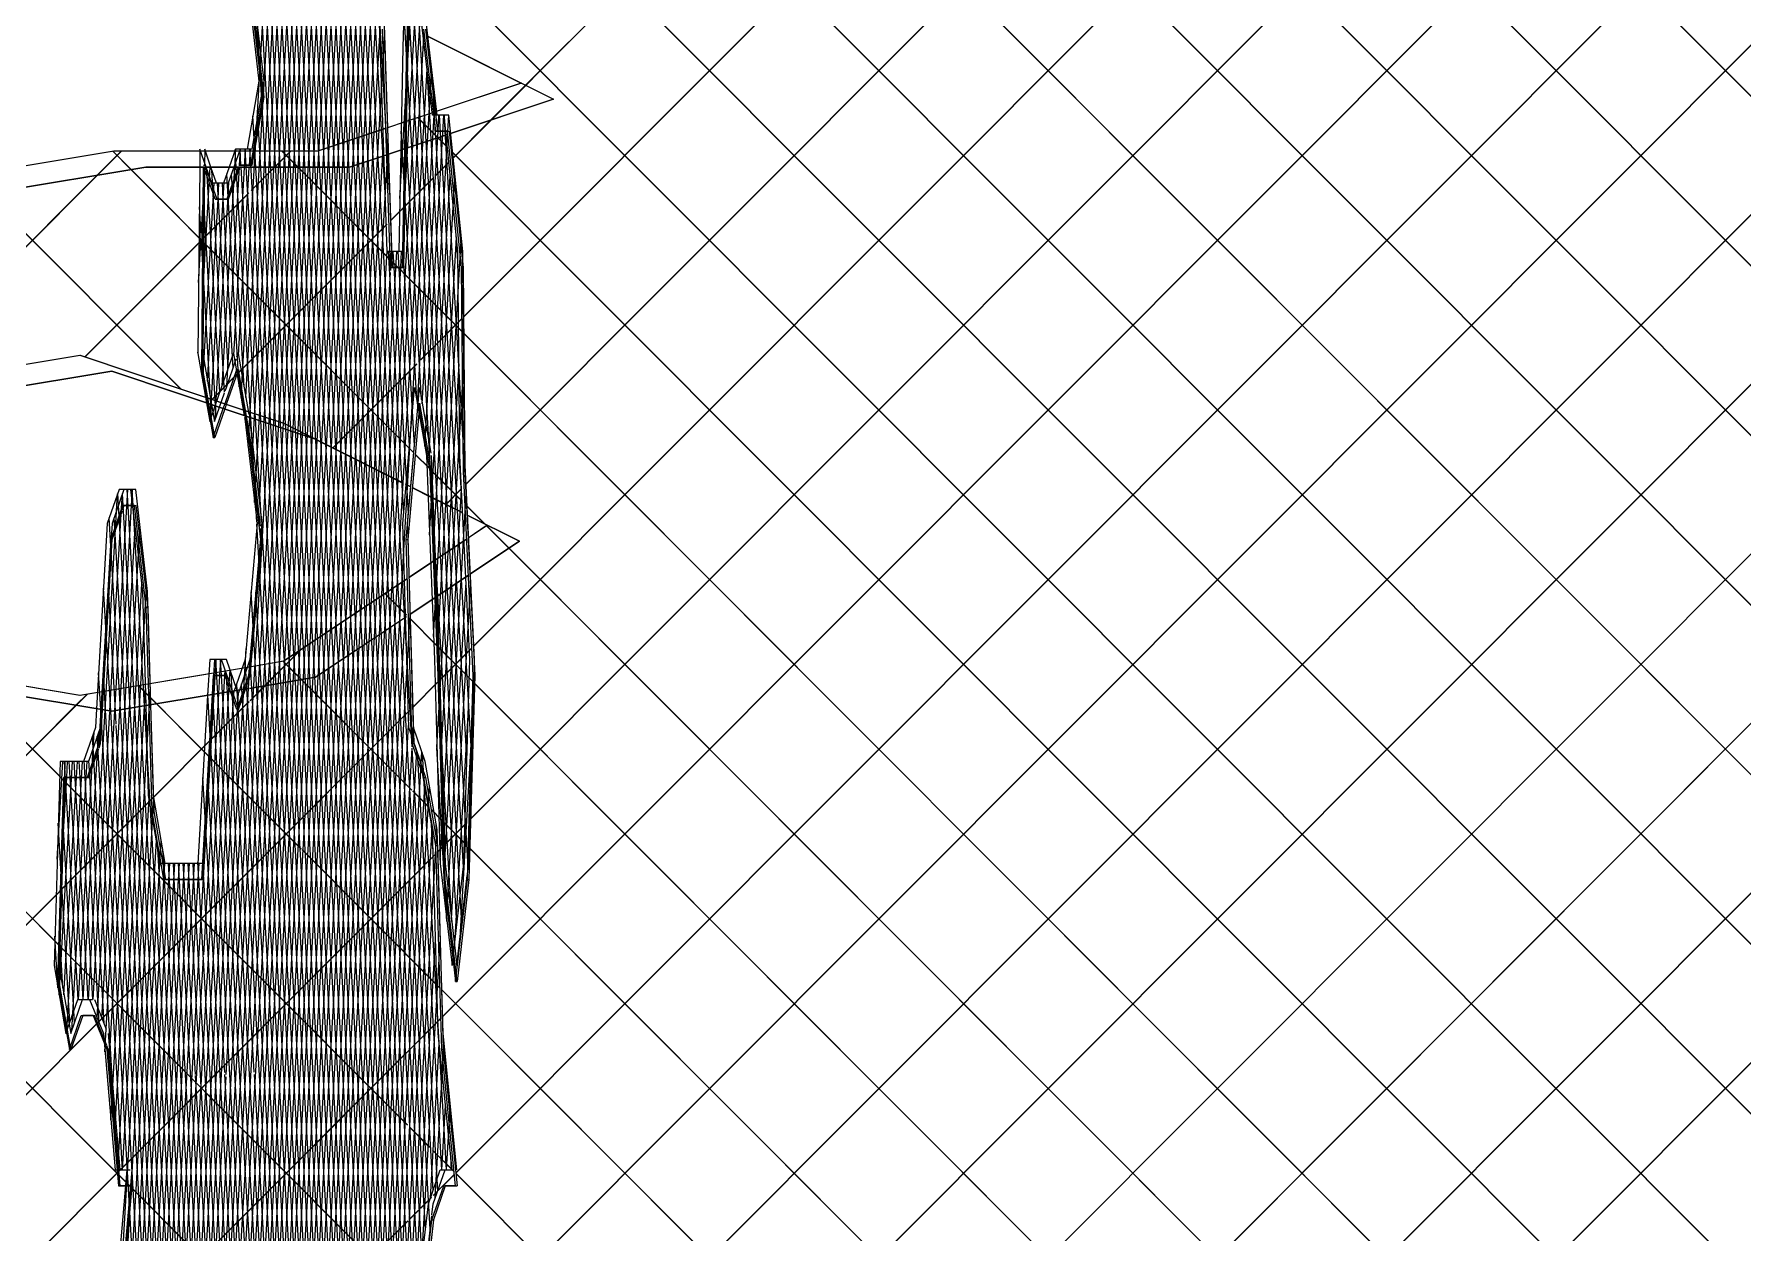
# Model space of a CAD drawing. Header units: millimetres. Extents: x -12186 to 152825, y -4386 to 9463.
# Drawn here: x 68337 to 69127, y 5136 to 5691 of the extents above; entities that cross this region are included whole.
import ezdxf

# ---------------------------------------------------------------- set-up
doc = ezdxf.new("R2010")
doc.units = ezdxf.units.MM
doc.layers.add('G-IMPT', color=8, linetype='Continuous', lineweight=5)
doc.layers.add('L-PLNT', color=71, linetype='Continuous', lineweight=5)

# ---------------------------------------------------------------- blocks, each defined once
blk = doc.blocks.new('SVA_Shades of Green Tree - Australian_Tree_based_on_Leopard_Tree_2901-V313-Section B-B')
at = {"layer": 'G-IMPT'}
for p, q in [((20939.66, 5079.98), (20991.46, 5974.38)), ((20941.88, 5079.98), (20993.37, 5969.09)), ((20944.32, 5474.09), (20972.9, 5967.7)), ((21020.31, 5112.03), (20970.76, 5967.7)), ((21037.37, 5164.21), (21842.89, 5971.09)), ((21037.38, 5164.09), (21845.47, 5973.54)), ((21041.91, 5482.35), (21525.61, 5966.86)), ((20941.29, 5500.23), (20968.21, 5965.07)), ((20943.51, 5500.23), (20970.04, 5958.34)), ((20946.57, 5474.66), (20974.69, 5960.31)), ((21017.28, 5085.89), (20966.63, 5960.53)), ((21022.53, 5112.03), (20973.4, 5960.31)), ((21040.92, 5559.79), (21444.69, 5964.23)), ((21041.9, 5482.47), (21518.1, 5959.46)), ((21013.23, 4685.3), (20939.67, 5955.51)), ((21015.44, 4685.3), (20942.05, 5952.64)), ((21019.5, 5085.89), (20969.12, 5955.72)), ((21040.92, 5559.92), (21432.73, 5952.38)), ((20939.66, 5001.55), (20994.49, 5948.37)), ((20939.66, 5315.26), (20976.3, 5947.99)), ((20941.88, 5001.55), (20996.5, 5944.74)), ((20941.88, 5315.26), (20978.31, 5944.37)), ((21014.25, 5059.76), (20962.94, 5945.8)), ((21016.47, 5059.76), (20965.23, 5944.58)), ((21023.34, 5138.16), (20976.72, 5943.26)), ((21018.22, 5066.48), (21897.79, 5947.52)), ((21018.24, 5066.62), (21897.66, 5947.52)), ((21045.52, 5407.54), (21584.22, 5947.14)), ((21045.52, 5407.66), (21584.09, 5947.14)), ((22238.43, 5058.91), (21353.87, 5944.96)), ((20939.66, 5550.55), (20962.16, 5939.08)), ((20941.9, 5550.97), (20964.14, 5934.99)), ((21004.67, 5617.36), (20985.88, 5941.82)), ((21006.59, 5622.46), (20988.1, 5941.82)), ((21035.63, 5632.91), (21340.44, 5938.23)), ((22238.3, 5058.91), (21363.61, 5935.07)), ((21013.22, 4999.12), (20959.91, 5919.67)), ((21015.44, 4999.12), (20962.21, 5918.3)), ((22220.67, 4998.27), (21301.67, 5918.82)), ((20939.66, 5236.83), (20979.03, 5916.62)), ((20940.97, 4945.63), (20997.22, 5917)), ((20941.88, 5236.83), (20981.04, 5913)), ((20943.18, 4945.63), (20999.22, 5913.38)), ((21015.49, 4985.32), (21944.77, 5916.16)), ((21015.5, 4985.45), (21944.65, 5916.16)), ((21044.25, 5327.83), (21631.21, 5915.78)), ((21044.25, 5327.96), (21631.08, 5915.78)), ((20939.66, 5158.4), (20982.89, 5904.8)), ((21016.32, 4710.42), (20946.93, 5908.53)), ((21018.88, 4744.58), (20951.69, 5904.8)), ((21021.44, 4778.74), (20956.23, 5904.8)), ((21026.84, 5156.09), (20983.48, 5904.8)), ((22220.78, 4684.45), (20999.73, 5907.55)), ((22220.65, 4684.45), (20999.74, 5907.41)), ((21031.15, 5236.29), (21697.7, 5903.95)), ((21069.63, 5667.1), (21310.71, 5908.59)), ((22273.87, 4709.57), (21077.77, 5907.68)), ((22274, 4709.57), (21077.9, 5907.68)), ((22318.19, 4743.73), (21159.92, 5903.95)), ((22362.39, 4777.89), (21238.22, 5903.95)), ((22220.55, 4998.27), (21311.41, 5908.94)), ((20941.88, 5158.4), (20984.67, 5897.4)), ((20944, 4919.49), (21000.66, 5897.96)), ((21018.53, 4710.42), (20949.79, 5897.4)), ((21014.25, 4941.13), (20958.88, 5897.4)), ((21025.55, 5138.16), (20981.61, 5896.91)), ((21017.18, 5361.23), (20986.13, 5897.4)), ((21027.24, 4918.65), (22004.06, 5897.11)), ((21031.15, 5236.41), (21690.19, 5896.56)), ((22318.06, 4743.73), (21167.17, 5896.56)), ((22362.26, 4777.89), (21245.47, 5896.56)), ((20946.21, 4919.49), (21002.52, 5891.91)), ((21027.11, 4918.65), (21999.72, 5892.9)), ((20991.25, 4986.47), (20939.66, 5877.22)), ((20993.46, 4986.47), (20941.88, 5877.22)), ((20946.92, 4891.61), (21003.88, 5875.17)), ((20949.14, 4891.61), (21006.1, 5875.17)), ((21077.57, 4890.76), (22059.48, 5874.33)), ((21077.69, 4890.76), (22059.61, 5874.33)), ((21841.82, 4985.62), (21006.65, 5822.19)), ((21841.69, 4985.62), (21006.66, 5822.06)), ((20949.83, 4863.38), (21004.53, 5807.95)), ((20952.04, 4863.38), (21006.74, 5807.95)), ((21127.68, 4862.54), (22070.67, 5807.11)), ((21127.81, 4862.54), (22070.8, 5807.11)), ((20987.9, 4965.83), (20939.66, 5798.79)), ((20990.11, 4965.83), (20941.88, 5798.79)), ((21040.9, 5305.46), (21014.89, 5754.68)), ((21043.12, 5305.46), (21017.1, 5754.68)), ((21011.51, 5614.74), (21018.55, 5736.39)), ((21013.72, 5614.74), (21020.59, 5733.28)), ((21784.12, 4964.99), (21020.85, 5729.54)), ((21783.99, 4964.99), (21020.86, 5729.41)), ((21021.1, 4744.58), (20965.92, 5697.32)), ((20972.45, 4861.85), (21021.03, 5700.75)), ((21037.87, 5279.33), (21013.37, 5702.4)), ((21040.09, 5279.33), (21015.59, 5702.4)), ((20961.86, 4992.75), (21002.26, 5690.29)), ((20974.66, 4861.85), (21022.75, 5692.14)), ((21004.39, 5688.9), (21004.47, 5690.29)), ((21023.73, 5690.05), (21067.65, 5668.06)), ((21335.13, 4991.9), (22031.5, 5689.44)), ((21335.26, 4991.9), (22031.63, 5689.44)), ((20964.08, 4992.75), (21004.39, 5688.9)), ((20973.52, 4801.88), (21024.05, 5674.51)), ((21042.52, 5356.01), (21024.09, 5674.18)), ((21026.02, 5670.26), (21026.27, 5674.51)), ((21027.04, 5661.44), (21026.31, 5674.18)), ((20975.73, 4801.88), (21026.02, 5670.26)), ((21067.65, 5668.06), (21027.82, 5654.76)), ((21053.56, 5651.01), (21069.63, 5667.1)), ((21028.03, 5644.41), (21027.04, 5661.44)), ((20986.52, 4911.22), (20943.57, 5652.92)), ((20945.95, 5650.05), (20945.78, 5652.92)), ((20988.74, 4911.22), (20945.95, 5650.05)), ((21013.93, 5650.13), (21005.77, 5647.4)), ((21013.93, 5650.08), (21005.77, 5647.36)), ((21027.11, 5654.53), (21013.93, 5650.13)), ((21027.11, 5654.48), (21013.93, 5650.08)), ((21019.64, 5519.81), (21027.36, 5653.17)), ((21027.99, 5643.83), (21019.76, 5652.07)), ((21028, 5643.95), (21019.89, 5652.07)), ((21023.04, 5500.21), (21031.9, 5653.17)), ((21029.15, 5645.78), (21029.57, 5653.17)), ((21040.9, 5462.29), (21029.85, 5653.17)), ((21032.49, 5645.78), (21032.06, 5653.17)), ((21033.69, 5645.78), (21034.12, 5653.17)), ((21035.62, 5633.03), (21053.56, 5651.01)), ((21019.29, 5521.82), (21012.11, 5645.81)), ((21021.5, 5521.82), (21014.32, 5645.81)), ((21021.85, 5519.81), (21029.15, 5645.78)), ((21025.26, 5500.21), (21033.63, 5644.8)), ((21044.73, 5356.01), (21028.08, 5643.53)), ((21033.22, 5638.72), (21028.09, 5643.87)), ((21033.21, 5638.6), (21029.01, 5642.81)), ((21041.68, 5487.08), (21032.49, 5645.78)), ((20773.52, 5527.21), (20882.72, 5636.6)), ((20871.45, 5625.44), (20882.59, 5636.6)), ((20887.14, 5628.06), (20878.69, 5636.52)), ((20940.44, 5574.8), (20878.82, 5636.52)), ((20935.14, 5629.21), (20935.61, 5637.45)), ((20935.86, 5629.21), (20935.39, 5637.37)), ((20937.4, 5630.05), (20937.83, 5637.45)), ((20938.02, 5630.05), (20937.6, 5637.37)), ((20939.66, 5628.97), (20940.15, 5637.45)), ((20986.82, 4827.56), (20939.92, 5637.45)), ((20941.94, 5630.05), (20942.37, 5637.45)), ((20942.54, 5630.45), (20942.14, 5637.45)), ((20942.78, 5618.34), (20961.02, 5636.6)), ((20953.51, 5629.21), (20960.89, 5636.6)), ((20964.29, 5629.21), (20956.91, 5636.6)), ((21006.85, 5586.71), (20957.04, 5636.6)), ((20965.85, 4983.23), (21003.91, 5640.39)), ((20968.07, 4983.23), (21006.04, 5639)), ((21006.04, 5639), (21006.12, 5640.39)), ((21760.35, 4910.37), (21035.25, 5636.69)), ((21760.22, 4910.37), (21035.26, 5636.55)), ((21403.92, 4982.38), (22059.98, 5639.54)), ((21404.05, 4982.38), (22060.11, 5639.54)), ((20940.32, 5574.8), (20887.14, 5628.06)), ((20918.42, 5575.84), (20921.51, 5629.21)), ((20921.14, 5628.52), (20920.32, 5543.37)), ((20928.26, 5525.13), (20922.3, 5627.98)), ((20923.43, 5624.07), (20923.72, 5629.21)), ((20925.01, 5619.52), (20924.52, 5627.98)), ((20929.28, 5528.06), (20935.14, 5629.21)), ((20931.49, 5528.06), (20937.35, 5629.21)), ((20937.2, 5527.55), (20931.49, 5626.17)), ((20933.99, 5621.36), (20933.71, 5626.17)), ((20934.64, 5542.28), (20939.66, 5628.97)), ((20939.66, 5563.51), (20935.86, 5629.21)), ((20936.86, 5542.28), (20941.88, 5628.97)), ((20941.88, 5563.51), (20938.07, 5629.21)), ((20989.04, 4827.56), (20942.54, 5630.45)), ((20942.78, 5618.46), (20953.51, 5629.21)), ((21006.86, 5586.57), (20964.29, 5629.21)), ((21027.76, 5625.16), (21034.24, 5631.65)), ((21027.76, 5625.03), (21034.25, 5631.53)), ((20773.39, 5527.21), (20871.45, 5625.44)), ((20910.16, 5526.7), (20811.7, 5625.32)), ((20920.32, 5530.31), (20925.62, 5621.72)), ((20920.63, 5575.84), (20923.43, 5624.07)), ((20924.24, 5519.52), (20930.2, 5622.46)), ((20930.47, 5525.13), (20925.01, 5619.52)), ((20932.15, 5536.33), (20927.21, 5621.72)), ((20927.4, 5614.33), (20927.83, 5621.72)), ((20929.85, 5614.33), (20929.42, 5621.72)), ((20932.03, 5615.72), (20932.42, 5622.46)), ((20939.42, 5527.55), (20933.99, 5621.36)), ((21006.89, 5617.36), (21006.59, 5622.46)), ((21013.16, 5610.54), (21026.71, 5624.1)), ((21013.16, 5610.41), (21026.7, 5623.97)), ((21025.21, 5459.19), (21034.82, 5625.23)), ((21027.42, 5459.19), (21036.81, 5621.26)), ((21036.81, 5621.26), (21037.04, 5625.23)), ((20910.03, 5526.7), (20820.02, 5616.86)), ((20865.88, 5541.44), (20940.32, 5616)), ((20866.01, 5541.44), (20940.44, 5616)), ((20924.04, 5519.59), (20918.76, 5610.81)), ((20926.3, 5518.84), (20920.97, 5610.81)), ((20922.54, 5530.31), (20927.4, 5614.33)), ((20926.41, 5518.8), (20932.03, 5615.72)), ((20934.37, 5536.33), (20929.85, 5614.33)), ((20940.32, 5616), (20941.61, 5617.29)), ((21007.18, 5604.55), (21013.16, 5610.54)), ((21007.19, 5604.42), (21013.16, 5610.41)), ((20940.32, 5537.57), (21005.54, 5602.9)), ((20940.44, 5537.57), (21005.55, 5602.78)), ((21027.03, 5412.14), (21037.72, 5596.72)), ((21038.44, 5583.32), (21037.59, 5597.98)), ((21039.7, 5592.75), (21039.93, 5596.72)), ((21040.65, 5583.32), (21039.8, 5597.98)), ((20968.2, 4945.28), (21005.56, 5590.49)), ((20970.54, 4907.34), (21010.09, 5590.27)), ((21013.26, 5469.08), (21006.24, 5590.27)), ((21007.25, 5581.39), (21007.7, 5589.1)), ((21007.7, 5589.1), (21007.78, 5590.49)), ((21008.88, 5582.87), (21008.46, 5590.27)), ((21015.98, 5500.44), (21010.78, 5590.27)), ((21011.88, 5582.87), (21012.31, 5590.27)), ((21018.2, 5500.44), (21013, 5590.27)), ((21029.24, 5412.14), (21039.7, 5592.75)), ((20970.41, 4945.28), (21007.2, 5580.53)), ((20972.76, 4907.34), (21011.88, 5582.87)), ((21010.68, 5582.87), (21007.81, 5585.75)), ((21010.55, 5582.87), (21008.25, 5585.18)), ((21015.47, 5469.08), (21008.88, 5582.87)), ((21012.66, 5580.76), (21010.55, 5582.87)), ((21012.66, 5580.89), (21010.68, 5582.87)), ((21040.25, 5553.25), (21012.89, 5580.66)), ((21040.25, 5553.12), (21012.9, 5580.52)), ((21017.93, 5497.05), (20940.32, 5574.8)), ((21017.94, 5497.17), (20940.44, 5574.8)), ((20945.36, 5465.09), (20939.66, 5563.51)), ((20947.58, 5465.09), (20941.88, 5563.51)), ((21021.23, 5540.06), (21040.19, 5559.06)), ((21026.37, 5545.34), (21040.19, 5559.18)), ((20938.05, 5522.68), (20939.66, 5550.55)), ((20940.26, 5522.68), (20941.88, 5550.55)), ((21765.57, 4826.71), (21040.99, 5552.51)), ((21765.44, 4826.71), (21041, 5552.38)), ((20918.15, 5542.8), (20918.11, 5543.59)), ((20920.37, 5542.8), (20920.32, 5543.59)), ((20920.32, 5543.09), (20924.42, 5519.46)), ((20931.25, 5527.36), (20935.82, 5540.5)), ((20936.15, 5541.47), (20936.57, 5542.66)), ((20936.72, 5543.09), (20941.64, 5514.77)), ((21021.24, 5540.2), (21026.35, 5545.31)), ((20924.61, 5521.84), (20940.32, 5537.57)), ((20924.74, 5521.84), (20940.44, 5537.57)), ((20980.52, 5499.41), (21019.28, 5538.24)), ((20980.62, 5499.38), (21019.29, 5538.12)), ((21028.61, 5361.04), (21038.87, 5538.25)), ((21030.82, 5361.04), (21041.09, 5538.25)), ((20928.08, 5518.24), (20930.39, 5524.9)), ((20930.69, 5525.74), (20931.25, 5527.36)), ((20923.83, 5512.38), (20924.24, 5519.52)), ((20924.37, 5513.93), (20924.04, 5519.59)), ((20926.04, 5512.38), (20926.41, 5518.8)), ((20926.58, 5513.93), (20926.3, 5518.84)), ((20940.32, 5516.6), (20957.7, 5510.79)), ((21015.07, 5464.46), (21019.9, 5519.97)), ((20957.7, 5510.79), (21012.94, 5483.14)), ((21025.16, 5489.81), (21018.61, 5496.37)), ((21025.13, 5489.97), (21018.62, 5496.49)), ((21039.26, 5475.68), (21026.45, 5488.52)), ((21039.28, 5475.8), (21026.58, 5488.52)), ((21043.12, 5462.29), (21041.68, 5487.08)), ((20875.18, 5378.11), (20880.97, 5478.21)), ((20879.7, 5377.82), (20885.63, 5480.18)), ((20886.76, 5379), (20881.01, 5478.32)), ((20882.8, 5471.48), (20883.19, 5478.21)), ((20883.55, 5472.79), (20883.23, 5478.32)), ((20891.26, 5379.75), (20885.44, 5480.18)), ((20887.41, 5472.79), (20887.84, 5480.18)), ((20888.09, 5472.79), (20887.66, 5480.18)), ((21014.08, 5482.63), (21016.57, 5481.39)), ((21014.08, 5482.57), (21016.56, 5481.33)), ((21017.27, 5481.03), (21025.84, 5476.75)), ((21017.27, 5480.97), (21025.84, 5476.68)), ((21025.84, 5476.75), (21039.96, 5469.67)), ((21025.84, 5476.68), (21039.96, 5469.61)), ((21030.12, 5308.76), (21040.04, 5480.08)), ((21032.34, 5308.76), (21042.13, 5477.83)), ((21032.73, 5473.27), (21039.86, 5480.42)), ((21032.83, 5473.25), (21039.84, 5480.27)), ((21042.13, 5477.83), (21042.26, 5480.08)), ((20877.37, 5377.75), (20882.8, 5471.48)), ((20881.94, 5378.19), (20887.41, 5472.79)), ((20888.96, 5379.36), (20883.55, 5472.79)), ((20893.45, 5380.11), (20888.09, 5472.79)), ((21050.81, 5464.25), (21042.38, 5472.69)), ((21050.6, 5464.32), (21042.38, 5472.56)), ((21042.59, 5468.3), (21051.94, 5463.61)), ((20882.26, 5378.25), (20877.12, 5467.12)), ((20879.61, 5462.31), (20879.33, 5467.12)), ((20884.46, 5378.61), (20879.61, 5462.31)), ((20884.29, 5378.58), (20889.16, 5462.66)), ((20891.12, 5458.41), (20891.37, 5462.66)), ((20947.65, 5464.46), (20942.18, 5401.55)), ((20985.25, 4776.31), (20945.41, 5464.21)), ((20987.46, 4776.31), (20947.63, 5464.21)), ((21015.26, 5457.89), (21015.08, 5464.26)), ((21051.94, 5463.61), (21043.1, 5457.71)), ((21061.93, 5452.98), (21051.56, 5463.36)), ((21738.43, 4775.47), (21051.69, 5463.36)), ((20878.02, 5457.73), (20873.42, 5378.4)), ((20886.52, 5378.96), (20891.12, 5458.41)), ((21042.38, 5457.23), (21026.99, 5446.96)), ((21042.39, 5457.15), (21026.99, 5446.87)), ((21738.3, 4775.47), (21061.93, 5452.98)), ((21026.99, 5446.96), (21015.7, 5439.42)), ((21026.99, 5446.87), (21015.7, 5439.34)), ((20888.87, 5379.35), (20892.18, 5436.52)), ((20894.15, 5432.27), (20894.4, 5436.52)), ((21033.11, 5281.84), (21042.11, 5437.31)), ((21044.19, 5435.06), (21044.32, 5437.31)), ((20877.76, 5377.68), (20874.46, 5434.58)), ((20879.96, 5377.86), (20876.68, 5434.58)), ((20891.11, 5379.72), (20894.15, 5432.27)), ((20983.61, 4726.13), (20942.69, 5432.84)), ((20985.83, 4726.13), (20944.91, 5432.69)), ((21014.53, 5422.03), (21004.58, 5432)), ((21014.53, 5422.16), (21004.71, 5432)), ((21035.32, 5281.84), (21044.19, 5435.06)), ((20987.36, 4962.53), (21014.05, 5423.33)), ((20989.58, 4962.53), (21016.2, 5422.23)), ((21028.49, 5408.18), (21016.25, 5420.43)), ((21028.49, 5408.04), (21016.26, 5420.3)), ((20939.32, 5387.77), (20940.42, 5406.71)), ((20941.56, 5388.14), (20942.59, 5405.93)), ((20942.24, 5382.51), (20965.56, 5405.86)), ((20948.97, 5389.38), (20965.43, 5405.86)), ((21045.35, 5391.29), (21028.49, 5408.18)), ((21045.34, 5391.16), (21028.49, 5408.04)), ((21029.12, 5391.23), (21044.81, 5406.95)), ((21029.12, 5391.11), (21044.82, 5406.83)), ((20940.44, 5182.66), (20722.76, 5400.71)), ((20925.56, 5385.47), (20926.49, 5401.55)), ((20927.25, 5385.75), (20926.33, 5401.55)), ((20928.28, 5394.16), (20928.71, 5401.55)), ((20928.98, 5394.16), (20928.55, 5401.55)), ((20942.18, 5401.55), (20937.27, 5387.43)), ((20963.24, 4999.54), (20939.96, 5401.53)), ((20965.45, 4999.54), (20942.19, 5401.32)), ((20965.88, 5392.33), (20957.55, 5400.68)), ((21017.06, 5341.19), (20957.67, 5400.68)), ((20940.32, 5182.66), (20730.01, 5393.31)), ((20940.44, 5261.08), (20807.39, 5394.36)), ((20873.17, 5378.45), (20872.19, 5395.37)), ((20875.41, 5378.07), (20874.4, 5395.37)), ((20898.88, 5381.02), (20890.43, 5389.48)), ((20940.44, 5339.51), (20890.56, 5389.48)), ((20925.36, 5394.16), (20924.85, 5385.35)), ((20927.8, 5385.85), (20928.28, 5394.16)), ((20929.44, 5386.12), (20928.98, 5394.16)), ((20930.15, 5386.24), (20930.75, 5396.62)), ((20931.75, 5386.5), (20931.24, 5395.2)), ((20932.38, 5386.61), (20932.61, 5390.58)), ((20932.61, 5390.58), (20932.96, 5396.62)), ((20933.94, 5386.87), (20933.46, 5395.2)), ((20936.24, 5387.25), (20936.07, 5390.33)), ((20938.44, 5387.62), (20938.28, 5390.33)), ((20942.24, 5382.64), (20948.97, 5389.38)), ((21017.06, 5341.07), (20965.99, 5392.22)), ((21017.44, 5379.53), (21029.12, 5391.23)), ((21017.44, 5379.41), (21029.12, 5391.11)), ((21710.24, 4725.28), (21046.06, 5390.57)), ((21710.11, 4725.28), (21046.06, 5390.45)), ((20360.85, 4878.57), (20866.98, 5385.55)), ((20940.44, 5104.23), (20659.78, 5385.36)), ((20940.32, 5261.08), (20813.15, 5388.46)), ((20861.67, 5380.36), (20866.85, 5385.55)), ((20893.46, 5380.12), (20893.9, 5387.77)), ((20895.7, 5380.49), (20896.05, 5386.66)), ((20940.32, 5339.51), (20898.88, 5381.02)), ((20899.28, 4931.68), (20925.56, 5385.47)), ((20902.31, 4905.55), (20930.15, 5386.24)), ((20904.53, 4905.55), (20932.38, 5386.61)), ((20905.34, 4879.41), (20934.7, 5386.39)), ((20906.35, 4818.4), (20939.32, 5387.77)), ((20924.85, 5385.35), (20920.32, 5307.19)), ((20920.8, 5265.01), (20927.8, 5385.85)), ((20922.75, 5385), (20922.68, 5386.2)), ((20939.66, 5092.94), (20922.75, 5385)), ((20941.88, 5092.94), (20924.94, 5385.37)), ((20939.66, 5171.36), (20927.25, 5385.75)), ((20941.88, 5171.36), (20929.44, 5386.12)), ((20931.22, 5209.67), (20941.56, 5388.14)), ((20939.66, 5249.79), (20931.75, 5386.5)), ((20941.88, 5249.79), (20933.95, 5386.74)), ((20934.92, 5387.03), (20934.5, 5385.83)), ((20939.66, 5328.22), (20936.24, 5387.25)), ((20936.52, 5379.66), (20936.91, 5386.39)), ((20938.56, 5385.52), (20938.44, 5387.62)), ((20941.88, 5328.22), (20938.56, 5385.52)), ((20940.32, 5380.71), (20941.73, 5382.13)), ((20940.44, 5380.71), (20941.73, 5382)), ((20360.72, 4878.57), (20861.67, 5380.36)), ((20378.11, 4817.56), (20940.32, 5380.71)), ((20378.24, 4817.56), (20940.44, 5380.71)), ((20940.32, 5104.23), (20670.77, 5374.23)), ((20867.43, 5244.29), (20875.18, 5378.11)), ((20869.64, 5244.29), (20877.34, 5377.32)), ((20871.47, 5235.71), (20879.7, 5377.82)), ((20873.42, 5378.4), (20872.94, 5370.1)), ((20899.12, 4930.35), (20873.17, 5378.45)), ((20873.69, 5235.71), (20881.94, 5378.19)), ((20875.11, 5220.07), (20884.29, 5378.58)), ((20901.33, 4930.35), (20875.41, 5378.07)), ((20877.32, 5220.07), (20886.52, 5378.96)), ((20918.14, 4680.27), (20877.77, 5377.44)), ((20877.83, 5188.71), (20888.87, 5379.35)), ((20880.32, 5371.6), (20879.96, 5377.86)), ((20880.05, 5188.71), (20891.11, 5379.72)), ((20881.04, 5165.66), (20893.46, 5380.12)), ((20920.5, 4718.03), (20882.26, 5378.25)), ((20883.25, 5165.66), (20895.7, 5380.49)), ((20922.71, 4718.03), (20884.46, 5378.61)), ((20924.36, 4729.79), (20886.76, 5379)), ((20898.78, 5209.67), (20888.96, 5379.36)), ((20926.78, 4766.41), (20891.26, 5379.75)), ((20928.99, 4766.41), (20893.45, 5380.11)), ((20907.55, 4879.41), (20936.45, 5378.43)), ((20940.32, 5302.28), (21016.72, 5378.81)), ((20940.44, 5302.28), (21016.72, 5378.69)), ((21037.13, 5272.93), (21043.09, 5375.81)), ((21039.35, 5272.93), (21045.3, 5375.81)), ((20862.88, 5244.29), (20870.06, 5368.18)), ((20880.95, 5165.66), (20869.34, 5366.12)), ((20871.83, 5361.31), (20871.56, 5366.12)), ((20871.88, 5361.45), (20872.27, 5368.18)), ((20920.36, 4680.27), (20880.35, 5371.06)), ((20993.25, 4985.67), (21015.56, 5371.05)), ((21017.29, 5362.71), (21017.71, 5369.95)), ((20865.1, 5244.29), (20871.88, 5361.45)), ((20883.16, 5165.66), (20871.83, 5361.31)), ((20994.38, 4926.86), (21019.41, 5359.1)), ((20995.46, 4985.67), (21017.17, 5360.62)), ((21017.21, 5361.18), (21017.28, 5362.44)), ((21029.06, 5156.09), (21017.21, 5360.59)), ((21030.83, 5165.66), (21019.67, 5358.36)), ((21021.28, 5353.06), (21021.63, 5359.1)), ((21022.38, 5349.9), (21021.89, 5358.36)), ((21033.26, 5280.48), (21028.62, 5360.7)), ((21035.48, 5280.48), (21030.83, 5360.7)), ((20853.02, 5309.16), (20855.63, 5354.37)), ((20853.93, 5246.55), (20860.18, 5354.37)), ((20862.77, 5244.29), (20856.4, 5354.37)), ((20857.42, 5346.98), (20857.85, 5354.37)), ((20857.51, 5229.85), (20864.72, 5354.37)), ((20859.04, 5346.98), (20858.61, 5354.37)), ((20867.31, 5244.29), (20860.94, 5354.37)), ((20861.96, 5346.98), (20862.39, 5354.37)), ((20863.58, 5346.98), (20863.15, 5354.37)), ((20872.5, 5233.18), (20865.45, 5354.92)), ((20866.5, 5346.98), (20866.93, 5354.37)), ((20867.94, 5350.11), (20867.66, 5354.92)), ((20874.71, 5233.18), (20867.94, 5350.11)), ((20996.6, 4926.86), (21021.28, 5353.06)), ((21022.64, 5345.32), (21022.38, 5349.9)), ((20856.33, 5346.98), (20853.81, 5260.01)), ((20855.23, 5309.16), (20857.42, 5346.98)), ((20856.15, 5246.55), (20861.96, 5346.98)), ((20864.99, 5244.29), (20859.04, 5346.98)), ((20859.72, 5229.85), (20866.5, 5346.98)), ((20869.53, 5244.29), (20863.58, 5346.98)), ((20939.66, 5014.51), (20920.41, 5347)), ((20930.53, 5210.52), (20922.62, 5347)), ((20995.52, 4868.04), (21023.03, 5343.05)), ((21033.04, 5165.66), (21022.7, 5344.29)), ((21024.95, 5338.02), (21025.24, 5343.05)), ((20868.09, 4863.68), (20895.53, 5337.46)), ((20870.31, 4863.68), (20897.57, 5334.38)), ((20897.57, 5334.38), (20897.75, 5337.46)), ((20965.88, 5313.91), (20940.32, 5339.51)), ((20965.88, 5314.03), (20940.44, 5339.51)), ((20997.73, 4868.04), (21024.95, 5338.02)), ((21022.57, 5335.68), (21017.48, 5340.77)), ((21022.57, 5335.55), (21017.49, 5340.64)), ((21025.05, 5333.19), (21022.86, 5335.39)), ((21025.08, 5333.04), (21022.86, 5335.26)), ((20858.84, 5233.69), (20853.5, 5325.93)), ((20861.06, 5233.69), (20855.72, 5325.93)), ((20959.71, 4982.11), (20939.66, 5328.22)), ((20961.92, 4982.11), (20941.88, 5328.22)), ((21030.97, 5327.26), (21025.94, 5332.3)), ((21030.97, 5327.13), (21025.97, 5332.14)), ((21042.54, 5315.67), (21030.97, 5327.26)), ((21042.54, 5315.54), (21030.97, 5327.13)), ((21031.33, 5314.89), (21042.44, 5326.02)), ((20871.5, 4844.03), (20898.94, 5317.86)), ((20900.86, 5312.83), (20901.15, 5317.86)), ((20998.99, 4849.56), (21026.43, 5323.45)), ((21026.78, 5313.95), (21026.14, 5325.16)), ((21028.19, 5315.53), (21028.36, 5318.41)), ((21029, 5313.95), (21028.35, 5325.16)), ((21028.36, 5318.41), (21028.65, 5323.45)), ((21031.32, 5315.01), (21041.35, 5325.05)), ((20873.71, 4844.03), (20900.86, 5312.83)), ((20928.21, 4820.06), (20899.61, 5313.98)), ((20902.41, 5303.92), (20901.83, 5313.98)), ((20906.85, 4748.69), (20939.66, 5315.26)), ((20909.07, 4748.69), (20941.88, 5315.26)), ((21030.02, 5249.78), (20966.24, 5313.67)), ((21030.03, 5249.65), (20966.26, 5313.52)), ((21001.2, 4849.56), (21028.1, 5314.07)), ((21023.36, 5307.04), (21028.08, 5311.76)), ((21023.37, 5306.92), (21028.08, 5311.63)), ((21028.94, 5312.63), (21031.32, 5315.01)), ((21028.94, 5312.5), (21031.33, 5314.89)), ((21358.86, 4998.69), (21043.85, 5314.23)), ((21358.99, 4998.69), (21043.86, 5314.35)), ((20386.81, 4747.85), (20940.32, 5302.28)), ((20386.94, 4747.85), (20940.44, 5302.28)), ((20872.88, 4789.48), (20902.86, 5307.19)), ((20874.24, 4734.5), (20907.4, 5307.19)), ((20875.45, 4677), (20911.95, 5307.19)), ((20878.31, 4647.95), (20916.49, 5307.19)), ((20902.65, 5299.8), (20902.41, 5303.92)), ((20930.27, 4862.97), (20904.55, 5307.19)), ((20904.65, 5299.8), (20905.08, 5307.19)), ((20907.19, 5299.8), (20906.76, 5307.19)), ((20932.74, 4898.82), (20909.09, 5307.19)), ((20909.19, 5299.8), (20909.62, 5307.19)), ((20911.73, 5299.8), (20911.3, 5307.19)), ((20935.2, 4934.66), (20913.63, 5307.19)), ((20913.73, 5299.8), (20914.16, 5307.19)), ((20916.27, 5299.8), (20915.84, 5307.19)), ((20937.67, 4970.51), (20918.14, 5307.79)), ((20918.27, 5299.8), (20918.7, 5307.19)), ((20939.88, 4970.51), (20920.35, 5307.79)), ((20940.32, 5223.85), (21022.36, 5306.03)), ((20940.44, 5223.85), (21022.35, 5305.9)), ((20875.1, 4789.48), (20904.65, 5299.8)), ((20876.45, 4734.5), (20909.19, 5299.8)), ((20877.66, 4677), (20913.73, 5299.8)), ((20880.52, 4647.95), (20918.27, 5299.8)), ((20930.43, 4820.06), (20902.65, 5299.71)), ((20932.49, 4862.97), (20907.19, 5299.8)), ((20916.95, 5209.67), (20911.73, 5299.8)), ((20937.42, 4934.66), (20916.27, 5299.8)), ((20853.37, 5249.79), (20851.99, 5273.65)), ((20855.58, 5249.79), (20854.2, 5273.65)), ((21017.15, 5084.77), (21028, 5272.06)), ((21019.37, 5084.77), (21030.15, 5270.95)), ((20901.5, 4931.68), (20920.74, 5263.9)), ((20853.81, 5260.01), (20859.27, 5228.56)), ((21015.06, 5186.22), (20940.32, 5261.08)), ((21015.06, 5186.35), (20940.44, 5261.08)), ((20956.91, 4952.02), (20939.66, 5249.79)), ((20944.14, 5210.75), (20941.88, 5249.79)), ((21298.09, 4981.27), (21030.78, 5249.02)), ((21297.96, 4981.27), (21030.79, 5248.89)), ((20859.27, 5228.56), (20864.74, 5244.29)), ((20864.74, 5244.29), (20869.4, 5244.29)), ((20870.21, 5244.29), (20875.72, 5230.7)), ((20904.28, 4625.79), (20939.66, 5236.83)), ((20906.49, 4625.79), (20941.88, 5236.83)), ((20940.44, 5145.42), (21030.44, 5235.57)), ((21014.98, 5220.21), (21030.43, 5235.69)), ((20342.42, 4624.95), (20940.32, 5223.85)), ((20342.55, 4624.95), (20940.44, 5223.85)), ((20876.58, 5228.56), (20882.05, 5165.66)), ((21025.62, 5152.57), (21029.74, 5223.77)), ((21031.73, 5219.81), (21031.96, 5223.77)), ((20940.32, 5145.43), (21014.55, 5219.78)), ((21027.83, 5152.57), (21031.73, 5219.81)), ((20926.57, 4729.79), (20898.79, 5209.58)), ((20908.56, 4818.4), (20931.15, 5208.51)), ((20934.95, 4898.82), (20916.98, 5209.17)), ((20941.88, 5014.51), (20930.58, 5209.67)), ((20959.12, 4952.02), (20944.2, 5209.67)), ((21030.92, 5165.66), (21032.63, 5195.26)), ((21034.62, 5191.3), (21034.85, 5195.26)), ((21025.71, 5175.68), (21016.16, 5185.24)), ((21025.11, 5176.14), (21016.16, 5185.11)), ((21033.13, 5165.66), (21034.62, 5191.3)), ((21014.44, 5108.41), (20940.32, 5182.66)), ((21014.44, 5108.54), (20940.44, 5182.66)), ((20954.96, 4907.21), (20939.66, 5171.36)), ((20957.18, 4907.21), (20941.88, 5171.36)), ((21036.58, 5164.66), (21026.63, 5174.62)), ((21036.57, 5164.8), (21026.64, 5174.75)), ((21035.37, 5165.66), (21035.02, 5171.71)), ((21037.59, 5165.66), (21037.24, 5171.71)), ((20887.52, 5165.66), (20882.05, 5102.75)), ((20882.05, 5165.66), (20886.81, 5165.66)), ((21026.94, 5153.64), (21036.71, 5163.42)), ((21026.95, 5153.77), (21036.7, 5163.54)), ((21035.46, 5165.66), (21035.52, 5166.75)), ((21249.84, 4951.17), (21037.39, 5163.98)), ((21249.71, 4951.17), (21037.4, 5163.83)), ((21037.68, 5165.66), (21037.74, 5166.75)), ((20905.58, 4569.78), (20939.66, 5158.4)), ((20907.79, 4569.78), (20941.88, 5158.4)), ((21021.21, 5148.03), (21026.11, 5152.94)), ((21021.21, 5147.9), (21026.11, 5152.81)), ((20364.79, 4568.94), (20940.32, 5145.42)), ((20364.92, 4568.94), (20940.44, 5145.42)), ((21015.91, 5142.72), (21020.13, 5146.94)), ((21015.91, 5142.59), (21020.13, 5146.81)), ((20965.88, 5092.47), (21015.15, 5141.83)), ((20967.02, 5093.75), (21015.15, 5141.96))]:
    blk.add_line(p, q, dxfattribs=at)
at = {"layer": 'G-IMPT', "flags": 128}
for points in [[(21019.24, 5102.75), (21024.7, 5149.93), (21030.17, 5165.66), (21035.64, 5165.66), (21029.26, 5228.56), (21026.52, 5322.92), (21021.06, 5354.37), (21015.59, 5370.1), (21012.86, 5464.46), (21018.32, 5527.36), (21023.79, 5495.91), (21027.44, 5401.55), (21030.17, 5307.19), (21035.64, 5260.01), (21041.1, 5307.19), (21043.84, 5401.55), (21039.28, 5495.91), (21038.37, 5590.27), (21031.99, 5653.17), (21026.52, 5653.17), (21021.06, 5700.35)], [(21015.59, 5778.99), (21012.86, 5684.63), (21011.04, 5590.27), (21005.57, 5590.27), (21001.92, 5700.35)], [(21040.65, 5582.87), (21040.58, 5590.27), (21034.21, 5653.17), (21028.74, 5653.17), (21023.27, 5700.35), (21017.81, 5778.99), (21017.59, 5771.59)], [(21017.59, 5771.59), (21015.07, 5684.63), (21013.25, 5590.27)], [(20939.66, 5723.08), (20940.88, 5716.08), (20946.35, 5668.9), (20940.88, 5637.45), (20935.41, 5637.45), (20932.55, 5629.21)], [(20941.88, 5723.08), (20943.09, 5716.08), (20948.56, 5668.9), (20947.68, 5663.8)], [(21012.77, 5590.27), (21007.78, 5590.27), (21004.32, 5695)], [(21023.72, 5690.11), (21067.78, 5668.06), (21027.82, 5654.72)], [(20947.68, 5663.8), (20943.09, 5637.45), (20937.63, 5637.45), (20934.76, 5629.21)], [(21005.04, 5647.16), (20973.41, 5636.6), (20943.61, 5636.6)], [(21005.04, 5647.12), (20973.54, 5636.6), (20943.61, 5636.6)], [(20943.61, 5636.6), (20879.17, 5636.6), (20784.93, 5620.88), (20690.69, 5620.88), (20596.45, 5636.6), (20580.74, 5542.25), (20595.98, 5537.16)], [(20943.61, 5636.6), (20879.3, 5636.6), (20785.06, 5620.88), (20690.82, 5620.88), (20596.58, 5636.6), (20580.87, 5542.25), (20675.11, 5510.79), (20769.35, 5526.52), (20863.59, 5542.25), (20940.44, 5516.6)], [(20921.88, 5629.21), (20919.01, 5637.45), (20918.93, 5629.21)], [(20924.09, 5629.21), (20921.23, 5637.45), (20921.16, 5630.05)], [(20918.93, 5629.21), (20918.1, 5543.09), (20922.07, 5520.25)], [(20932.55, 5629.21), (20929.95, 5621.72), (20924.48, 5621.72), (20921.88, 5629.21)], [(20934.76, 5629.21), (20932.16, 5621.72), (20926.69, 5621.72), (20924.09, 5629.21)], [(21041.55, 5494.71), (21041.49, 5495.91), (21040.65, 5582.87)], [(20595.98, 5537.16), (20674.98, 5510.79), (20769.22, 5526.52), (20863.46, 5542.25), (20940.32, 5516.6)], [(20926.1, 5518.9), (20929.04, 5527.36), (20934.5, 5543.09), (20939.48, 5514.44)], [(21019.9, 5519.97), (21020.54, 5527.36), (21025.83, 5496.95)], [(20922.07, 5520.25), (20923.57, 5511.64), (20926.1, 5518.9)], [(20924.42, 5519.46), (20925.78, 5511.64), (20928.08, 5518.24)], [(20940.44, 5516.6), (20957.83, 5510.79), (21012.94, 5483.21)], [(20939.66, 5513.4), (20939.97, 5511.64), (20945.44, 5464.46), (20939.97, 5401.55), (20934.92, 5387.03)], [(20941.88, 5513.4), (20942.18, 5511.64), (20947.63, 5464.66)], [(21026.01, 5495.91), (21029.65, 5401.55), (21032.38, 5307.19), (21037.85, 5260.01), (21042.68, 5301.69)], [(21045.96, 5398.46), (21046.05, 5401.55), (21041.55, 5494.7)], [(20941.9, 5398.05), (20863.59, 5384.98), (20769.35, 5400.71), (20675.11, 5400.71), (20580.87, 5306.35), (20282.45, 5306.35), (20188.21, 5337.8), (20141.09, 5432.16), (20046.85, 5479.34), (19952.61, 5479.34), (19858.37, 5463.61), (19764.13, 5369.26), (19669.89, 5353.53)], [(20894.12, 5380.23), (20892.59, 5433.01), (20887.12, 5480.18), (20881.66, 5480.18), (20876.19, 5464.46), (20871.23, 5378.77)], [(20896.32, 5380.59), (20894.81, 5433.01), (20889.34, 5480.18), (20883.87, 5480.18), (20878.41, 5464.46), (20878.02, 5457.73)], [(21042.59, 5468.36), (21052.07, 5463.61), (21043.1, 5457.63)], [(21037.85, 5165.66), (21031.47, 5228.56), (21028.74, 5322.92), (21023.27, 5354.37), (21017.81, 5370.1), (21015.26, 5457.89)], [(21014.49, 5438.62), (20957.7, 5400.71), (20941.9, 5398.07)], [(21014.49, 5438.53), (20957.83, 5400.71), (20941.9, 5398.05)], [(20941.9, 5398.07), (20863.46, 5384.98), (20769.22, 5400.71), (20674.98, 5400.71), (20580.74, 5306.35), (20282.32, 5306.35), (20201.47, 5333.33)], [(20934.13, 5386.9), (20929.04, 5401.55), (20923.57, 5401.55), (20922.61, 5384.98)], [(20936.22, 5387.25), (20931.25, 5401.55), (20925.78, 5401.55), (20925.36, 5394.16)], [(21042.78, 5302.52), (21043.32, 5307.19), (21045.96, 5398.46)], [(20922.61, 5384.98), (20918.1, 5307.19), (20900.79, 5307.19), (20895.32, 5338.65), (20894.12, 5380.23)], [(20937.27, 5387.43), (20936.72, 5385.83), (20936.22, 5387.25)], [(20871.23, 5378.77), (20870.72, 5370.1), (20865.26, 5354.37), (20854.33, 5354.37), (20851.59, 5260.01), (20857.06, 5228.56), (20862.52, 5244.29), (20867.99, 5244.29), (20874.37, 5228.56), (20879.84, 5165.66), (20885.3, 5165.66), (20879.84, 5102.75)], [(20920.13, 5307.19), (20903.01, 5307.19), (20897.54, 5338.65), (20896.32, 5380.59)], [(20872.71, 5369.44), (20867.47, 5354.37), (20856.54, 5354.37), (20856.33, 5346.98)], [(21026.32, 5144.78), (21026.92, 5149.93), (21032.38, 5165.66), (21036.48, 5165.66)], [(21020.85, 5097.54), (21021.45, 5102.75), (21026.27, 5144.31)]]:
    blk.add_lwpolyline(points, dxfattribs=at)
at = {"layer": 'L-PLNT'}
for p, q in [((21017.19, 5771.59), (21014.45, 5677.23)), ((21015.19, 5677.23), (21017.92, 5771.59)), ((20942.47, 5708.69), (20947.94, 5661.51)), ((20948.68, 5661.51), (20943.21, 5708.69)), ((21007.16, 5582.87), (21003.52, 5692.96)), ((21004.26, 5692.96), (21007.9, 5582.87)), ((21028.12, 5645.78), (21022.65, 5692.96)), ((21023.39, 5692.96), (21028.86, 5645.78)), ((21023.72, 5690.09), (21082.5, 5660.66)), ((21082.46, 5660.66), (21023.73, 5690.07)), ((21014.45, 5677.23), (21012.63, 5582.87)), ((21013.37, 5582.87), (21015.19, 5677.23)), ((21014.45, 5677.23), (21015.19, 5677.23)), ((20947.94, 5661.51), (20942.47, 5630.05)), ((20943.21, 5630.05), (20948.68, 5661.51)), ((20947.94, 5661.51), (20948.68, 5661.51)), ((21082.5, 5660.66), (21034.44, 5644.62)), ((21034.44, 5644.64), (21082.46, 5660.66)), ((21082.46, 5660.66), (21082.5, 5660.66)), ((21013.69, 5637.71), (21027.9, 5642.46)), ((21027.9, 5642.44), (21013.69, 5637.7)), ((21028.06, 5642.51), (21033.51, 5644.33)), ((21033.51, 5644.31), (21028.06, 5642.49)), ((21033.59, 5645.78), (21028.12, 5645.78)), ((21028.12, 5645.78), (21028.86, 5645.78)), ((21028.86, 5645.78), (21033.59, 5645.78)), ((21039.96, 5582.87), (21033.59, 5645.78)), ((21033.59, 5645.78), (21034.32, 5645.78)), ((21034.32, 5645.78), (21040.7, 5582.87)), ((20988.26, 5629.22), (21005.44, 5634.96)), ((21005.44, 5634.94), (20988.26, 5629.21)), ((21006.17, 5635.2), (21013.69, 5637.71)), ((21013.69, 5637.7), (21006.17, 5635.19)), ((20894.02, 5629.21), (20799.78, 5613.48)), ((20799.78, 5613.49), (20893.98, 5629.21)), ((20893.98, 5629.21), (20894.02, 5629.21)), ((20940.4, 5629.21), (20894.02, 5629.21)), ((20894.02, 5629.21), (20940.36, 5629.21)), ((20920.6, 5629.21), (20919.7, 5535.7)), ((20920.44, 5535.7), (20921.34, 5629.21)), ((20920.61, 5630.05), (20921.35, 5630.05)), ((20926.07, 5614.33), (20920.9, 5629.21)), ((20921.64, 5629.21), (20926.81, 5614.33)), ((20936.71, 5629.21), (20931.54, 5614.33)), ((20932.28, 5614.33), (20937.45, 5629.21)), ((20942.47, 5630.05), (20937.01, 5630.05)), ((20937.01, 5630.05), (20937.75, 5630.05)), ((20937.75, 5630.05), (20942.47, 5630.05)), ((20940.36, 5629.21), (20942.42, 5629.21)), ((20942.42, 5629.21), (20940.4, 5629.21)), ((20942.47, 5630.05), (20943.21, 5630.05)), ((20988.26, 5629.21), (20942.5, 5629.21)), ((20942.5, 5629.21), (20988.22, 5629.21)), ((20988.22, 5629.21), (20988.26, 5629.21)), ((20931.54, 5614.33), (20926.07, 5614.33)), ((20926.07, 5614.33), (20926.81, 5614.33)), ((20926.81, 5614.33), (20931.54, 5614.33)), ((20931.54, 5614.33), (20932.28, 5614.33)), ((21012.63, 5582.87), (21007.16, 5582.87)), ((21007.16, 5582.87), (21007.9, 5582.87)), ((21007.9, 5582.87), (21012.63, 5582.87)), ((21012.63, 5582.87), (21013.37, 5582.87)), ((21040.87, 5488.52), (21039.96, 5582.87)), ((21039.96, 5582.87), (21040.7, 5582.87)), ((21040.7, 5582.87), (21041.61, 5488.52)), ((20784.07, 5519.13), (20878.31, 5534.85)), ((20878.27, 5534.85), (20784.07, 5519.13)), ((20878.27, 5534.85), (20878.31, 5534.85)), ((20878.31, 5534.85), (20940.4, 5514.13)), ((20940.36, 5514.13), (20878.31, 5534.84)), ((20919.7, 5535.7), (20922.4, 5520.14)), ((20919.7, 5535.7), (20920.44, 5535.7)), ((20923.19, 5519.88), (20920.44, 5535.7)), ((20930.63, 5519.97), (20936.1, 5535.7)), ((20936.34, 5534.28), (20931.37, 5519.97)), ((20936.1, 5535.7), (20939.81, 5514.33)), ((20936.1, 5535.7), (20936.84, 5535.7)), ((20936.84, 5535.7), (20936.34, 5534.28)), ((20940.59, 5514.06), (20936.84, 5535.7)), ((20922.4, 5520.14), (20925.16, 5504.24)), ((20925.9, 5504.24), (20923.19, 5519.88)), ((20925.16, 5504.24), (20929.83, 5517.66)), ((20930.49, 5517.44), (20925.9, 5504.24)), ((20929.83, 5517.66), (20930.63, 5519.97)), ((20931.37, 5519.97), (20930.49, 5517.44)), ((21014.45, 5457.06), (21019.92, 5519.97)), ((21020.41, 5517.14), (21015.19, 5457.06)), ((21019.92, 5519.97), (21025.39, 5488.52)), ((21019.92, 5519.97), (21020.66, 5519.97)), ((21020.66, 5519.97), (21020.41, 5517.14)), ((21025.45, 5492.38), (21020.66, 5519.97)), ((20939.81, 5514.33), (20941.56, 5504.24)), ((20972.51, 5503.4), (20940.36, 5514.13)), ((20940.4, 5514.13), (20972.55, 5503.4)), ((20942.3, 5504.24), (20940.59, 5514.06)), ((20925.16, 5504.24), (20925.9, 5504.24)), ((20941.56, 5504.24), (20947.03, 5457.06)), ((20941.56, 5504.24), (20942.3, 5504.24)), ((20947.06, 5463.2), (20942.3, 5504.24)), ((20972.51, 5503.4), (20972.55, 5503.4)), ((20972.55, 5503.4), (21012.94, 5483.18)), ((21012.94, 5483.16), (20972.55, 5503.38)), ((21026.12, 5488.52), (21025.56, 5491.78)), ((21025.39, 5488.52), (21029.03, 5394.16)), ((21025.39, 5488.52), (21026.12, 5488.52)), ((21029.77, 5394.16), (21026.12, 5488.52)), ((21045.43, 5394.16), (21040.87, 5488.52)), ((21040.87, 5488.52), (21041.61, 5488.52)), ((21041.61, 5488.52), (21046.17, 5394.16)), ((21014.08, 5482.61), (21016.56, 5481.37)), ((21016.56, 5481.34), (21014.08, 5482.59)), ((21017.27, 5481.01), (21025.84, 5476.72)), ((21025.84, 5476.7), (21017.27, 5480.99)), ((21025.84, 5476.72), (21039.96, 5469.65)), ((21039.96, 5469.63), (21025.84, 5476.7)), ((20883.25, 5472.79), (20877.79, 5457.06)), ((20878.52, 5457.06), (20883.19, 5470.47)), ((20888.72, 5472.79), (20883.25, 5472.79)), ((20883.25, 5472.79), (20883.99, 5472.79)), ((20883.28, 5470.73), (20883.99, 5472.79)), ((20883.99, 5472.79), (20888.72, 5472.79)), ((20894.19, 5425.61), (20888.72, 5472.79)), ((20888.72, 5472.79), (20889.46, 5472.79)), ((20889.46, 5472.79), (20894.92, 5425.61)), ((21042.59, 5468.34), (21066.79, 5456.22)), ((21066.75, 5456.22), (21042.59, 5468.32)), ((20947.77, 5457.06), (20947.18, 5462.16)), ((20877.79, 5457.06), (20873.23, 5378.44)), ((20873.96, 5378.31), (20878.52, 5457.06)), ((20877.79, 5457.06), (20878.52, 5457.06)), ((20947.03, 5457.06), (20941.56, 5394.16)), ((20942.3, 5394.16), (20947.48, 5453.72)), ((20947.03, 5457.06), (20947.77, 5457.06)), ((20947.52, 5454.16), (20947.77, 5457.06)), ((21017.19, 5362.71), (21014.45, 5457.06)), ((21014.45, 5457.06), (21015.19, 5457.06)), ((21015.19, 5457.06), (21017.92, 5362.71)), ((21066.79, 5456.22), (21043.91, 5440.94)), ((21043.91, 5440.97), (21066.75, 5456.22)), ((21066.75, 5456.22), (21066.79, 5456.22)), ((21027.64, 5430.11), (21043.19, 5440.5)), ((21043.19, 5440.47), (21027.64, 5430.09)), ((21016.19, 5422.47), (21027.64, 5430.11)), ((21027.64, 5430.09), (21016.19, 5422.44)), ((20895.49, 5380.45), (20894.19, 5425.61)), ((20894.19, 5425.61), (20894.92, 5425.61)), ((20894.92, 5425.61), (20896.23, 5380.58)), ((20972.55, 5393.34), (21014.53, 5421.36)), ((21014.53, 5421.34), (20972.55, 5393.31)), ((20878.31, 5377.59), (20784.07, 5393.31)), ((20784.07, 5393.31), (20878.27, 5377.59)), ((20925.16, 5394.16), (20924.65, 5385.32)), ((20930.63, 5394.16), (20925.16, 5394.16)), ((20925.16, 5394.16), (20925.9, 5394.16)), ((20925.4, 5385.44), (20925.9, 5394.16)), ((20925.9, 5394.16), (20930.63, 5394.16)), ((20933.21, 5386.75), (20930.63, 5394.16)), ((20930.63, 5394.16), (20931.37, 5394.16)), ((20931.37, 5394.16), (20933.9, 5386.86)), ((20941.56, 5394.16), (20939.34, 5387.77)), ((20940.13, 5387.9), (20941.59, 5392.12)), ((20941.56, 5394.16), (20942.3, 5394.16)), ((20941.67, 5392.34), (20942.3, 5394.16)), ((20972.55, 5393.31), (20941.91, 5388.2)), ((20941.91, 5388.21), (20972.51, 5393.31)), ((20972.51, 5393.31), (20972.55, 5393.31)), ((21029.03, 5394.16), (21031.76, 5299.8)), ((21029.03, 5394.16), (21029.77, 5394.16)), ((21032.5, 5299.8), (21029.77, 5394.16)), ((21042.7, 5299.8), (21045.43, 5394.16)), ((21046.17, 5394.16), (21043.44, 5299.8)), ((21045.43, 5394.16), (21046.17, 5394.16)), ((20940.4, 5387.95), (20878.31, 5377.59)), ((20878.31, 5377.59), (20940.36, 5387.95)), ((20924.65, 5385.32), (20919.7, 5299.8)), ((20920.44, 5299.8), (20925.4, 5385.44)), ((20936.1, 5378.43), (20933.21, 5386.75)), ((20933.9, 5386.86), (20936.47, 5379.49)), ((20939.34, 5387.77), (20936.1, 5378.43)), ((20936.84, 5378.43), (20940.13, 5387.9)), ((20940.36, 5387.95), (20941.65, 5388.16)), ((20941.65, 5388.16), (20940.4, 5387.95)), ((20873.23, 5378.44), (20872.32, 5362.71)), ((20873.06, 5362.71), (20873.96, 5378.31)), ((20878.27, 5377.59), (20878.31, 5377.59)), ((20896.92, 5331.25), (20895.49, 5380.45)), ((20896.23, 5380.58), (20897.66, 5331.25)), ((20936.1, 5378.43), (20936.84, 5378.43)), ((20872.32, 5362.71), (20866.85, 5346.98)), ((20867.59, 5346.98), (20872.27, 5360.44)), ((20872.32, 5362.71), (20873.06, 5362.71)), ((20872.37, 5360.73), (20873.06, 5362.71)), ((21022.65, 5346.98), (21017.19, 5362.71)), ((21017.19, 5362.71), (21017.92, 5362.71)), ((21017.92, 5362.71), (21023.39, 5346.98)), ((20855.92, 5346.98), (20853.19, 5252.62)), ((20853.92, 5252.62), (20856.66, 5346.98)), ((20866.85, 5346.98), (20855.92, 5346.98)), ((20855.92, 5346.98), (20856.66, 5346.98)), ((20856.66, 5346.98), (20866.85, 5346.98)), ((20866.85, 5346.98), (20867.59, 5346.98)), ((21028.12, 5315.53), (21022.65, 5346.98)), ((21022.65, 5346.98), (21023.39, 5346.98)), ((21023.39, 5346.98), (21028.86, 5315.53)), ((20902.39, 5299.8), (20896.92, 5331.25)), ((20896.92, 5331.25), (20897.66, 5331.25)), ((20897.66, 5331.25), (20903.12, 5299.8)), ((21030.85, 5221.17), (21028.12, 5315.53)), ((21028.12, 5315.53), (21028.86, 5315.53)), ((21028.86, 5315.53), (21031.59, 5221.17)), ((20902.39, 5299.8), (20903.12, 5299.8)), ((20919.7, 5299.8), (20902.62, 5299.8)), ((20903.12, 5299.8), (20919.7, 5299.8)), ((20919.7, 5299.8), (20920.44, 5299.8)), ((21031.76, 5299.8), (21037.23, 5252.62)), ((21031.76, 5299.8), (21032.5, 5299.8)), ((21037.97, 5252.62), (21032.5, 5299.8)), ((21037.23, 5252.62), (21042.7, 5299.8)), ((21043.44, 5299.8), (21037.97, 5252.62)), ((21042.7, 5299.8), (21043.44, 5299.8)), ((20853.19, 5252.62), (20858.65, 5221.17)), ((20853.19, 5252.62), (20853.92, 5252.62)), ((20859.39, 5221.17), (20853.92, 5252.62)), ((21037.23, 5252.62), (21037.97, 5252.62)), ((20858.65, 5221.17), (20864.12, 5236.89)), ((20864.86, 5236.89), (20859.39, 5221.17)), ((20864.12, 5236.89), (20869.59, 5236.89)), ((20864.12, 5236.89), (20864.86, 5236.89)), ((20869.59, 5236.89), (20864.86, 5236.89)), ((20869.59, 5236.89), (20875.96, 5221.17)), ((20869.59, 5236.89), (20870.32, 5236.89)), ((20875.91, 5223.11), (20870.32, 5236.89)), ((20858.65, 5221.17), (20859.39, 5221.17)), ((20875.96, 5221.17), (20881.43, 5158.26)), ((20875.96, 5221.17), (20876.7, 5221.17)), ((20876.7, 5221.17), (20876.01, 5222.87)), ((20882.17, 5158.26), (20876.7, 5221.17)), ((21037.23, 5158.26), (21030.85, 5221.17)), ((21030.85, 5221.17), (21031.59, 5221.17)), ((21031.59, 5221.17), (21037.97, 5158.26)), ((20881.43, 5158.26), (20886.9, 5158.26)), ((20886.9, 5158.26), (20881.43, 5095.36)), ((20881.43, 5158.26), (20882.17, 5158.26)), ((20882.17, 5095.36), (20887.64, 5158.26)), ((20886.9, 5158.26), (20882.17, 5158.26)), ((20886.9, 5158.26), (20887.64, 5158.26)), ((21026.3, 5142.54), (21031.76, 5158.26)), ((21032.5, 5158.26), (21027.04, 5142.54)), ((21031.76, 5158.26), (21037.23, 5158.26)), ((21031.76, 5158.26), (21032.5, 5158.26)), ((21037.23, 5158.26), (21032.5, 5158.26)), ((21037.23, 5158.26), (21037.97, 5158.26)), ((21020.83, 5095.36), (21026.3, 5142.54)), ((21027.04, 5142.54), (21021.57, 5095.36)), ((21026.3, 5142.54), (21027.04, 5142.54))]:
    blk.add_line(p, q, dxfattribs=at)

msp = doc.modelspace()

# ---------------------------------------------------------------- block references
at = {"layer": 'L-PLNT'}
msp.add_blockref('SVA_Shades of Green Tree - Australian_Tree_based_on_Leopard_Tree_2901-V313-Section B-B', (47494.18, 0), dxfattribs=at)

doc.saveas('drawing.dxf')
